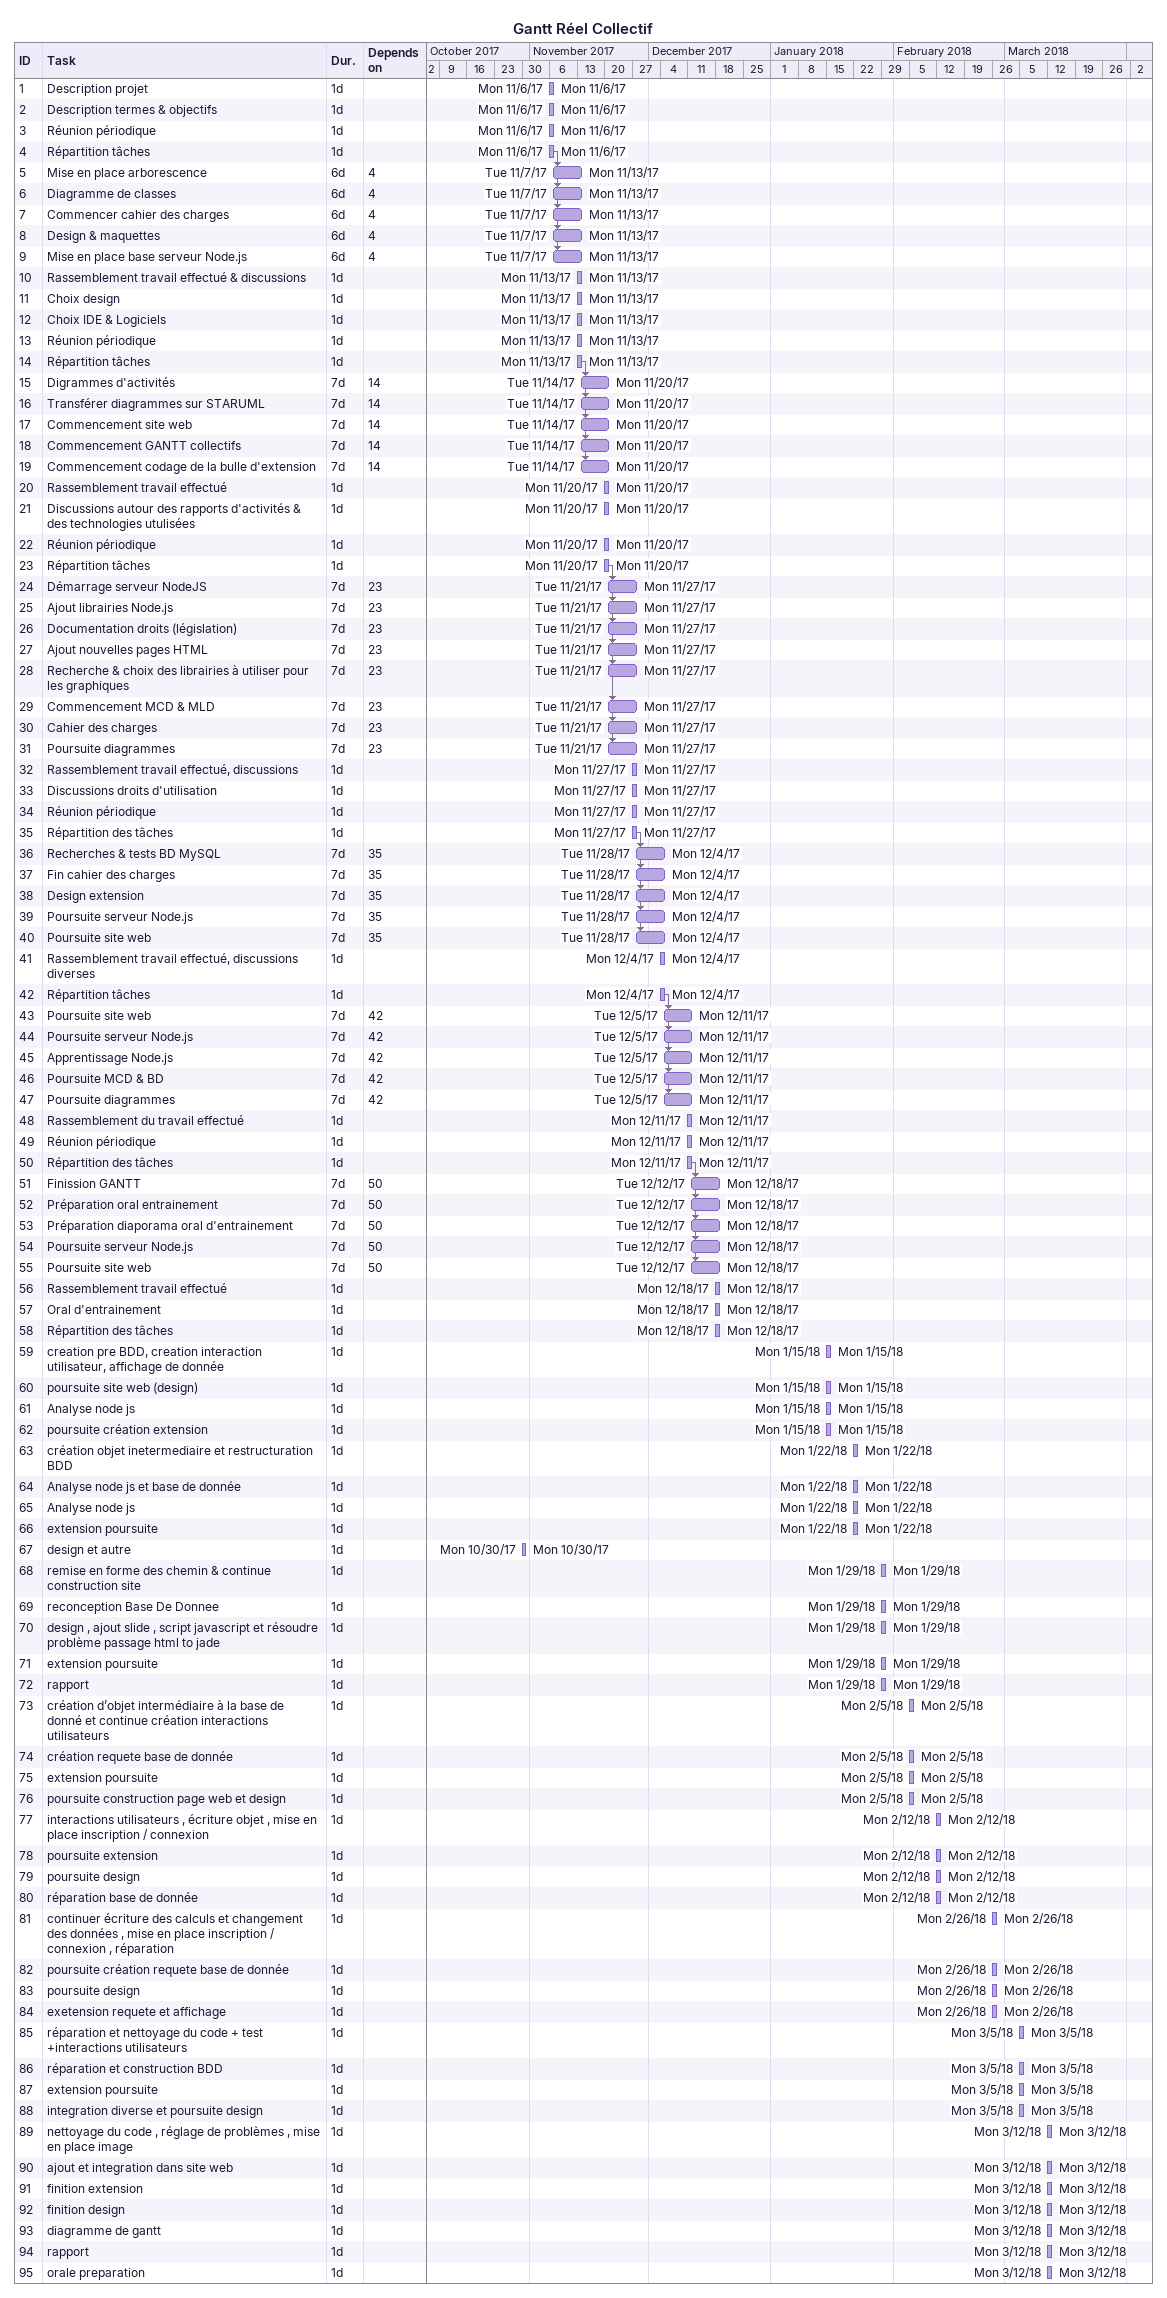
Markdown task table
Gantt Réel Collectif

| ID | Task | Duration | Start | Finish | Predecessors |
|---|---|---|---|---|---|
| 1 | Description projet | 1d | 2017-11-06 | 2017-11-06 |  |
| 2 | Description termes & objectifs | 1d | 2017-11-06 | 2017-11-06 |  |
| 3 | Réunion périodique | 1d | 2017-11-06 | 2017-11-06 |  |
| 4 | Répartition tâches | 1d | 2017-11-06 | 2017-11-06 |  |
| 5 | Mise en place arborescence | 6d | 2017-11-07 | 2017-11-13 | 4 |
| 6 | Diagramme de classes | 6d | 2017-11-07 | 2017-11-13 | 4 |
| 7 | Commencer cahier des charges | 6d | 2017-11-07 | 2017-11-13 | 4 |
| 8 | Design & maquettes | 6d | 2017-11-07 | 2017-11-13 | 4 |
| 9 | Mise en place base serveur Node.js | 6d | 2017-11-07 | 2017-11-13 | 4 |
| 10 | Rassemblement travail effectué & discussions | 1d | 2017-11-13 | 2017-11-13 |  |
| 11 | Choix design | 1d | 2017-11-13 | 2017-11-13 |  |
| 12 | Choix IDE & Logiciels | 1d | 2017-11-13 | 2017-11-13 |  |
| 13 | Réunion périodique | 1d | 2017-11-13 | 2017-11-13 |  |
| 14 | Répartition tâches | 1d | 2017-11-13 | 2017-11-13 |  |
| 15 | Digrammes d'activités | 7d | 2017-11-14 | 2017-11-20 | 14 |
| 16 | Transférer diagrammes sur STARUML | 7d | 2017-11-14 | 2017-11-20 | 14 |
| 17 | Commencement site web | 7d | 2017-11-14 | 2017-11-20 | 14 |
| 18 | Commencement GANTT collectifs | 7d | 2017-11-14 | 2017-11-20 | 14 |
| 19 | Commencement codage de la bulle d'extension | 7d | 2017-11-14 | 2017-11-20 | 14 |
| 20 | Rassemblement travail effectué | 1d | 2017-11-20 | 2017-11-20 |  |
| 21 | Discussions autour des rapports d'activités & des technologies utulisées | 1d | 2017-11-20 | 2017-11-20 |  |
| 22 | Réunion périodique | 1d | 2017-11-20 | 2017-11-20 |  |
| 23 | Répartition tâches | 1d | 2017-11-20 | 2017-11-20 |  |
| 24 | Démarrage serveur NodeJS | 7d | 2017-11-21 | 2017-11-27 | 23 |
| 25 | Ajout librairies Node.js | 7d | 2017-11-21 | 2017-11-27 | 23 |
| 26 | Documentation droits (législation) | 7d | 2017-11-21 | 2017-11-27 | 23 |
| 27 | Ajout nouvelles pages HTML | 7d | 2017-11-21 | 2017-11-27 | 23 |
| 28 | Recherche & choix des librairies à utiliser pour les graphiques | 7d | 2017-11-21 | 2017-11-27 | 23 |
| 29 | Commencement MCD & MLD | 7d | 2017-11-21 | 2017-11-27 | 23 |
| 30 | Cahier des charges | 7d | 2017-11-21 | 2017-11-27 | 23 |
| 31 | Poursuite diagrammes | 7d | 2017-11-21 | 2017-11-27 | 23 |
| 32 | Rassemblement travail effectué, discussions | 1d | 2017-11-27 | 2017-11-27 |  |
| 33 | Discussions droits d'utilisation | 1d | 2017-11-27 | 2017-11-27 |  |
| 34 | Réunion périodique | 1d | 2017-11-27 | 2017-11-27 |  |
| 35 | Répartition des tâches | 1d | 2017-11-27 | 2017-11-27 |  |
| 36 | Recherches & tests BD MySQL | 7d | 2017-11-28 | 2017-12-04 | 35 |
| 37 | Fin cahier des charges | 7d | 2017-11-28 | 2017-12-04 | 35 |
| 38 | Design extension | 7d | 2017-11-28 | 2017-12-04 | 35 |
| 39 | Poursuite serveur Node.js | 7d | 2017-11-28 | 2017-12-04 | 35 |
| 40 | Poursuite site web | 7d | 2017-11-28 | 2017-12-04 | 35 |
| 41 | Rassemblement travail effectué, discussions diverses | 1d | 2017-12-04 | 2017-12-04 |  |
| 42 | Répartition tâches | 1d | 2017-12-04 | 2017-12-04 |  |
| 43 | Poursuite site web | 7d | 2017-12-05 | 2017-12-11 | 42 |
| 44 | Poursuite serveur Node.js | 7d | 2017-12-05 | 2017-12-11 | 42 |
| 45 | Apprentissage Node.js | 7d | 2017-12-05 | 2017-12-11 | 42 |
| 46 | Poursuite MCD & BD | 7d | 2017-12-05 | 2017-12-11 | 42 |
| 47 | Poursuite diagrammes | 7d | 2017-12-05 | 2017-12-11 | 42 |
| 48 | Rassemblement du travail effectué | 1d | 2017-12-11 | 2017-12-11 |  |
| 49 | Réunion périodique | 1d | 2017-12-11 | 2017-12-11 |  |
| 50 | Répartition des tâches | 1d | 2017-12-11 | 2017-12-11 |  |
| 51 | Finission GANTT | 7d | 2017-12-12 | 2017-12-18 | 50 |
| 52 | Préparation oral entrainement | 7d | 2017-12-12 | 2017-12-18 | 50 |
| 53 | Préparation diaporama oral d'entrainement | 7d | 2017-12-12 | 2017-12-18 | 50 |
| 54 | Poursuite serveur Node.js | 7d | 2017-12-12 | 2017-12-18 | 50 |
| 55 | Poursuite site web | 7d | 2017-12-12 | 2017-12-18 | 50 |
| 56 | Rassemblement travail effectué | 1d | 2017-12-18 | 2017-12-18 |  |
| 57 | Oral d'entrainement | 1d | 2017-12-18 | 2017-12-18 |  |
| 58 | Répartition des tâches | 1d | 2017-12-18 | 2017-12-18 |  |
| 59 | creation pre BDD, creation interaction utilisateur, affichage de donnée | 1d | 2018-01-15 | 2018-01-15 |  |
| 60 | poursuite site web (design) | 1d | 2018-01-15 | 2018-01-15 |  |
| 61 | Analyse node js | 1d | 2018-01-15 | 2018-01-15 |  |
| 62 | poursuite création extension | 1d | 2018-01-15 | 2018-01-15 |  |
| 63 | création objet inetermediaire et restructuration BDD | 1d | 2018-01-22 | 2018-01-22 |  |
| 64 | Analyse node js et base de donnée | 1d | 2018-01-22 | 2018-01-22 |  |
| 65 | Analyse node js | 1d | 2018-01-22 | 2018-01-22 |  |
| 66 | extension poursuite | 1d | 2018-01-22 | 2018-01-22 |  |
| 67 | design et autre | 1d | 2017-10-30 | 2017-10-30 |  |
| 68 | remise en forme des chemin & continue construction site | 1d | 2018-01-29 | 2018-01-29 |  |
| 69 | reconception Base De Donnee | 1d | 2018-01-29 | 2018-01-29 |  |
| 70 | design , ajout slide , script javascript et résoudre problème passage html to jade | 1d | 2018-01-29 | 2018-01-29 |  |
| 71 | extension poursuite | 1d | 2018-01-29 | 2018-01-29 |  |
| 72 | rapport | 1d | 2018-01-29 | 2018-01-29 |  |
| 73 | création d’objet intermédiaire à la base de donné et continue création interactions utilisateurs | 1d | 2018-02-05 | 2018-02-05 |  |
| 74 | création requete base de donnée | 1d | 2018-02-05 | 2018-02-05 |  |
| 75 | extension poursuite | 1d | 2018-02-05 | 2018-02-05 |  |
| 76 | poursuite construction page web et design | 1d | 2018-02-05 | 2018-02-05 |  |
| 77 | interactions utilisateurs , écriture objet , mise en place inscription / connexion | 1d | 2018-02-12 | 2018-02-12 |  |
| 78 | poursuite extension | 1d | 2018-02-12 | 2018-02-12 |  |
| 79 | poursuite design | 1d | 2018-02-12 | 2018-02-12 |  |
| 80 | réparation base de donnée | 1d | 2018-02-12 | 2018-02-12 |  |
| 81 | continuer écriture des calculs et changement des données , mise en place inscription / connexion , réparation | 1d | 2018-02-26 | 2018-02-26 |  |
| 82 | poursuite création requete base de donnée | 1d | 2018-02-26 | 2018-02-26 |  |
| 83 | poursuite design | 1d | 2018-02-26 | 2018-02-26 |  |
| 84 | exetension requete et affichage | 1d | 2018-02-26 | 2018-02-26 |  |
| 85 | réparation et nettoyage du code + test +interactions utilisateurs | 1d | 2018-03-05 | 2018-03-05 |  |
| 86 | réparation et construction BDD | 1d | 2018-03-05 | 2018-03-05 |  |
| 87 | extension poursuite | 1d | 2018-03-05 | 2018-03-05 |  |
| 88 | integration diverse et poursuite design | 1d | 2018-03-05 | 2018-03-05 |  |
| 89 | nettoyage du code , réglage de problèmes , mise en place image | 1d | 2018-03-12 | 2018-03-12 |  |
| 90 | ajout et integration dans site web | 1d | 2018-03-12 | 2018-03-12 |  |
| 91 | finition extension | 1d | 2018-03-12 | 2018-03-12 |  |
| 92 | finition design | 1d | 2018-03-12 | 2018-03-12 |  |
| 93 | diagramme de gantt | 1d | 2018-03-12 | 2018-03-12 |  |
| 94 | rapport | 1d | 2018-03-12 | 2018-03-12 |  |
| 95 | orale preparation | 1d | 2018-03-12 | 2018-03-12 |  |
